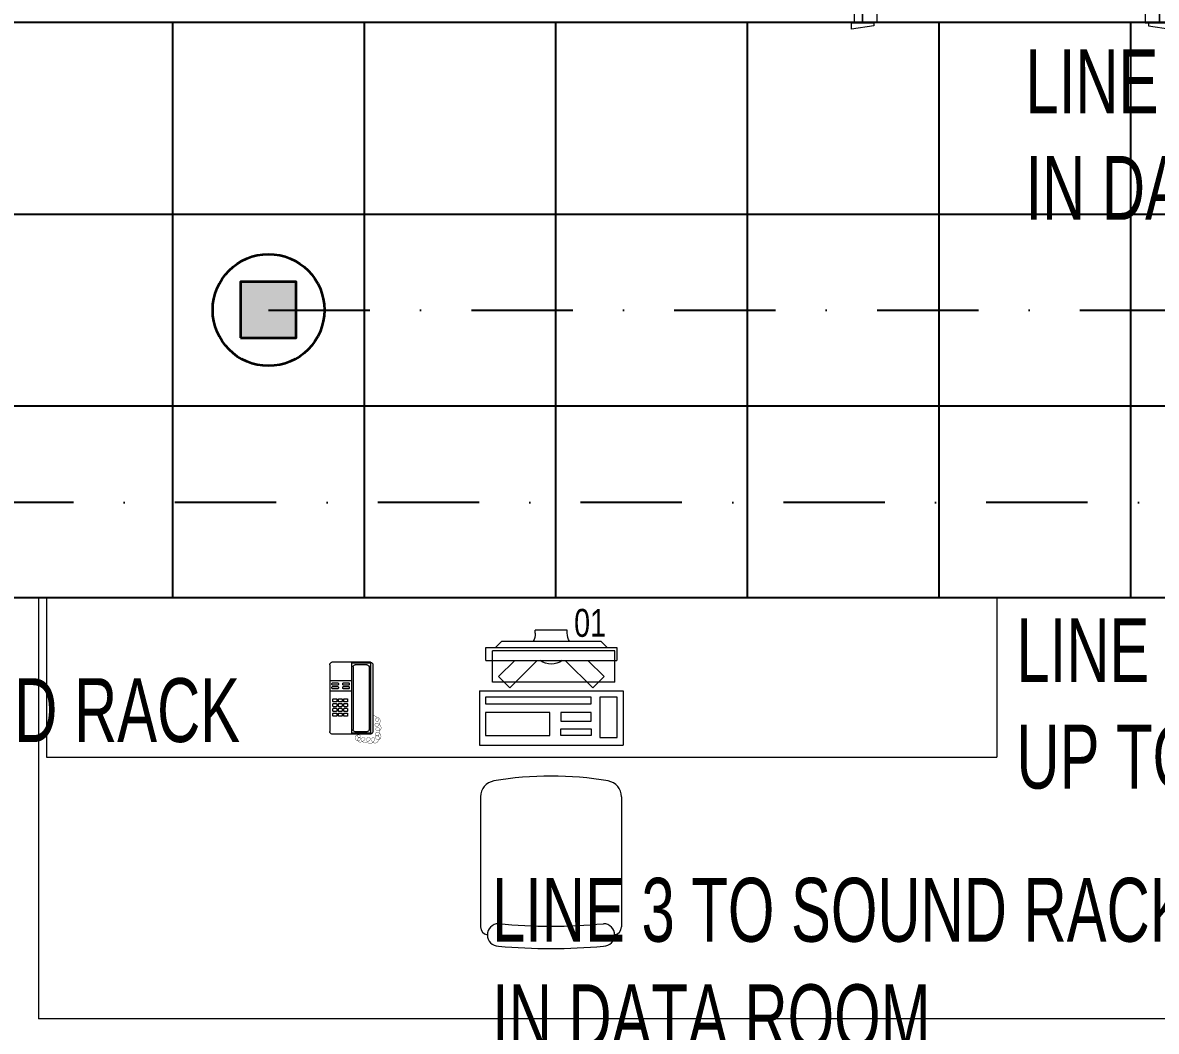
# Model space of a CAD drawing. Header units: inches. Extents: x -12418 to 472786, y -29325 to 19878.
# Drawn here: x 14148 to 17698, y -4107 to -947 of the extents above; entities that cross this region are included whole.
import ezdxf
from ezdxf import colors
from ezdxf.entities.mleader import LeaderData, LeaderLine
from ezdxf.math import Vec2, Vec3

# ---------------------------------------------------------------- set-up
doc = ezdxf.new("R2010")
doc.units = ezdxf.units.IN
doc.header["$LTSCALE"] = 25
doc.header["$MEASUREMENT"] = 0
doc.linetypes.add('DASHDOT', pattern=[25.4, 12.7, -6.35, 0, -6.35])
doc.layers.get('0').update_dxf_attribs({"color": 8})
for name, color, linetype, lineweight in [('00-Ground Floor$0$72_EGR_EQP_TAG', 142, 'Continuous', 5), ('00-Ground Floor$0$LOADING', 253, 'Continuous', 5), ('00-Ground Floor$0$Walls', 251, 'Continuous', 5), ('00-Ground Floor$0$Wooden Joinery', 251, 'Continuous', 5), ('E-LITE-CLNG-CNDT', 6, 'DASHDOT', 35), ('T-DATA-TEXT', 2, 'Continuous', 25), ('T-INTC-CLNG @ 100', 33, 'Continuous', 35), ('T-INTC-DEVC-NUMB', 2, 'Continuous', 25), ('T-SOUN-CLNG-CNDT', 3, 'DASHDOT', 25)]:
    doc.layers.add(name, color=color, linetype=linetype, lineweight=lineweight)
doc.layers.add('00-Ground Floor$0$False Ceiling', color=251, linetype='Continuous')
doc.styles.add('00-Ground Floor$0$X3G_ENTITY_257CFD', font='swisscl.ttf', dxfattribs={"height": 200})
doc.styles.add('DC_Elc_Romans', font='elc_romans.shx', dxfattribs={"width": 0.7})
doc.styles.add('DC_Simplex', font='SIMPLEX.shx', dxfattribs={"width": 0.7})

# ---------------------------------------------------------------- blocks, each defined once
blk = doc.blocks.new('00-Ground Floor$0$A$C72370EFE')
at = {"layer": '00-Ground Floor$0$Wooden Joinery'}
for p, q in [((-0.01, -0.03), (-0.01, -0.07)), ((0, -0.03), (-0.01, -0.03)), ((0.04, -0.03), (0.05, -0.03)), ((0.05, -0.03), (0.05, -0.07)), ((-0.05, -0.07), (-0.05, -0.16)), ((-0.03, -0.07), (-0.03, -0.16)), ((-0.01, -0.04), (-0.02, -0.04)), ((-0.01, -0.06), (-0.02, -0.06)), ((0, -0.07), (-0.01, -0.07)), ((0.04, -0.07), (0.05, -0.07)), ((0.05, -0.04), (0.06, -0.04)), ((0.05, -0.06), (0.06, -0.06)), ((0.07, -0.07), (0.07, -0.16)), ((0.09, -0.07), (0.09, -0.16)), ((-0.01, -0.17), (-0.02, -0.17)), ((-0.01, -0.17), (-0.01, -0.19)), ((0.05, -0.17), (0.06, -0.17)), ((0.05, -0.17), (0.05, -0.19)), ((-0.01, -0.19), (-0.02, -0.19)), ((0.05, -0.19), (0.06, -0.19))]:
    blk.add_line(p, q, dxfattribs=at)
for centre, radius, start, end in [((-0.02, -0.07), 0.03, 90, 180), ((-0.02, -0.07), 0.01, 90, 180), ((0.06, -0.07), 0.03, 0, 90), ((0.06, -0.07), 0.01, 0, 90), ((-0.02, -0.16), 0.03, 180, 270), ((-0.02, -0.16), 0.01, 180, 270), ((0.06, -0.16), 0.01, 270, 0), ((0.06, -0.16), 0.03, 270, 0)]:
    blk.add_arc(centre, radius, start, end, dxfattribs=at)
blk = doc.blocks.new('00-Ground Floor$0$A$C5DAD61B4')
at = {"layer": '00-Ground Floor$0$Wooden Joinery'}
for points in [[(80, 959.1), (80, 969.1), (10, 979.1), (10, 959.1)], [(940, 959.1), (940, 969.1), (1010, 979.1), (1010, 959.1)], [(70, 859.1), (70, 849.1), (0, 839.1), (0, 859.1)], [(120, 859.1), (120, 0), (80, 0), (80, 859.1)], [(950, 859.1), (950, 849.1), (1020, 839.1), (1020, 859.1)]]:
    blk.add_lwpolyline(points, close=True, dxfattribs=at)
for points in [[(45, 859.1), (45, 959.1), (20, 959.1), (20, 859.1), (45, 859.1)], [(45, 859.1), (80, 859.1), (80, 899.1), (90, 899.1), (90, 959.1), (45, 959.1), (45, 859.1)], [(975, 859.1), (940, 859.1), (940, 899.1), (930, 899.1), (930, 959.1), (975, 959.1), (975, 859.1)], [(975, 859.1), (975, 959.1), (1000, 959.1), (1000, 859.1), (975, 859.1)]]:
    blk.add_lwpolyline(points, dxfattribs=at)
blk.add_arc((80, 859.1), 860, 272.666, 0, dxfattribs=at)
at = {"layer": '00-Ground Floor$0$Wooden Joinery', "xscale": 999.9999999998854, "yscale": 999.9999999998854, "zscale": 999.9999999998854, "rotation": 180}
blk.add_blockref('00-Ground Floor$0$A$C72370EFE', (120, 0), dxfattribs=at)
blk = doc.blocks.new('00-Ground Floor$0$DM20079-P')
at = {"color": 0}
for p, q in [((-0.0686, 0.217), (-0.0686, 0.008)), ((-0.0616, 0.225), (0.0594, 0.225)), ((-0.0616, 0.225), (-0.0616, 0)), ((-0.0616, 0.222), (-0.0016, 0.222)), ((-0.0496, 0.2175), (-0.0136, 0.2175)), ((-0.0016, 0.225), (-0.0016, 0)), ((0.0664, 0.217), (0.0664, 0.008)), ((-0.0616, 0.212), (-0.0565, 0.212)), ((-0.0566, 0.2105), (-0.0566, 0.0145)), ((-0.0068, 0.212), (-0.0016, 0.212)), ((-0.0066, 0.2105), (-0.0066, 0.0145)), ((-0.0016, 0.1675), (0.0664, 0.1675)), ((-0.0016, 0.135), (0.0664, 0.135)), ((-0.0616, 0.013), (-0.0565, 0.013)), ((-0.0616, 0.003), (-0.0016, 0.003)), ((-0.0594, 0), (0.0594, 0)), ((-0.0496, 0.0075), (-0.0136, 0.0075)), ((-0.0068, 0.013), (-0.0016, 0.013))]:
    blk.add_line(p, q, dxfattribs=at)
for points in [[(0.0074, 0.1605, 0.414214), (0.0054, 0.1585), (0.0054, 0.1555, 0.414214), (0.0074, 0.1535), (0.0234, 0.1535, 0.414214), (0.0254, 0.1555), (0.0254, 0.1585, 0.414214), (0.0234, 0.1605)], [(0.0234, 0.142, 0.414214), (0.0254, 0.144), (0.0254, 0.147, 0.414214), (0.0234, 0.149), (0.0074, 0.149, 0.414214), (0.0054, 0.147), (0.0054, 0.144, 0.414214), (0.0074, 0.142)], [(0.0574, 0.1535, 0.414214), (0.0594, 0.1555), (0.0594, 0.1585, 0.414214), (0.0574, 0.1605), (0.0414, 0.1605, 0.414214), (0.0394, 0.1585), (0.0394, 0.1555, 0.414214), (0.0414, 0.1535)], [(0.0574, 0.142, 0.414214), (0.0594, 0.144), (0.0594, 0.147, 0.414214), (0.0574, 0.149), (0.0414, 0.149, 0.414214), (0.0394, 0.147), (0.0394, 0.144, 0.414214), (0.0414, 0.142)], [(0.0104, 0.103, 0.414214), (0.0124, 0.101), (0.0204, 0.101, 0.414214), (0.0224, 0.103), (0.0224, 0.109, 0.414214), (0.0204, 0.111), (0.0124, 0.111, 0.414214), (0.0104, 0.109)], [(0.0274, 0.103, 0.414214), (0.0294, 0.101), (0.0374, 0.101, 0.414214), (0.0394, 0.103), (0.0394, 0.109, 0.414214), (0.0374, 0.111), (0.0294, 0.111, 0.414214), (0.0274, 0.109)], [(0.0444, 0.103, 0.414214), (0.0464, 0.101), (0.0544, 0.101, 0.414214), (0.0564, 0.103), (0.0564, 0.109, 0.414214), (0.0544, 0.111), (0.0464, 0.111, 0.414214), (0.0444, 0.109)], [(0.0104, 0.088, 0.414214), (0.0124, 0.086), (0.0204, 0.086, 0.414214), (0.0224, 0.088), (0.0224, 0.094, 0.414214), (0.0204, 0.096), (0.0124, 0.096, 0.414214), (0.0104, 0.094)], [(0.0104, 0.073, 0.414214), (0.0124, 0.071), (0.0204, 0.071, 0.414214), (0.0224, 0.073), (0.0224, 0.079, 0.414214), (0.0204, 0.081), (0.0124, 0.081, 0.414214), (0.0104, 0.079)], [(0.0274, 0.088, 0.414214), (0.0294, 0.086), (0.0374, 0.086, 0.414214), (0.0394, 0.088), (0.0394, 0.094, 0.414214), (0.0374, 0.096), (0.0294, 0.096, 0.414214), (0.0274, 0.094)], [(0.0274, 0.073, 0.414214), (0.0294, 0.071), (0.0374, 0.071, 0.414214), (0.0394, 0.073), (0.0394, 0.079, 0.414214), (0.0374, 0.081), (0.0294, 0.081, 0.414214), (0.0274, 0.079)], [(0.0444, 0.088, 0.414214), (0.0464, 0.086), (0.0544, 0.086, 0.414214), (0.0564, 0.088), (0.0564, 0.094, 0.414214), (0.0544, 0.096), (0.0464, 0.096, 0.414214), (0.0444, 0.094)], [(0.0444, 0.073, 0.414214), (0.0464, 0.071), (0.0544, 0.071, 0.414214), (0.0564, 0.073), (0.0564, 0.079, 0.414214), (0.0544, 0.081), (0.0464, 0.081, 0.414214), (0.0444, 0.079)], [(0.0104, 0.058, 0.414214), (0.0124, 0.056), (0.0204, 0.056, 0.414214), (0.0224, 0.058), (0.0224, 0.064, 0.414214), (0.0204, 0.066), (0.0124, 0.066, 0.414214), (0.0104, 0.064)], [(0.0274, 0.058, 0.414214), (0.0294, 0.056), (0.0374, 0.056, 0.414214), (0.0394, 0.058), (0.0394, 0.064, 0.414214), (0.0374, 0.066), (0.0294, 0.066, 0.414214), (0.0274, 0.064)], [(0.0444, 0.058, 0.414214), (0.0464, 0.056), (0.0544, 0.056, 0.414214), (0.0564, 0.058), (0.0564, 0.064, 0.414214), (0.0544, 0.066), (0.0464, 0.066, 0.414214), (0.0444, 0.064)]]:
    blk.add_lwpolyline(points, format="xyb", close=True, dxfattribs=at)
at = {"color": 0, "const_width": 0.001}
blk.add_lwpolyline([(-0.0686, 0.059, 0.184574), (-0.0861, 0.0478, 1.44364), (-0.0769, 0.0452, 0.837915), (-0.0907, 0.0465, 0.30536), (-0.0835, 0.0248, 1.584726), (-0.0815, 0.034, 0.253153), (-0.094, 0.0228, 0.874198), (-0.0776, 0.0142, 0.915253), (-0.0897, 0.0168, 0.223821), (-0.0874, -0.0011, 1.703343), (-0.0796, 0.005, 0.588962), (-0.0934, -0.0114, 0.717795), (-0.0769, -0.0108, 0.983104), (-0.0875, -0.0075, 0.326362), (-0.0815, -0.0259, 0.758716), (-0.0657, -0.0134, 0.906186), (-0.0743, -0.016, 0.189488), (-0.067, -0.0272, 0.7948), (-0.0506, -0.0127, 1.223996), (-0.0585, -0.0193, 0.072149), (-0.0473, -0.0259, 0.645886), (-0.0341, -0.0134, 1.366917), (-0.042, -0.0193, 0.078415), (-0.0315, -0.0246, 0.723006), (-0.0229, -0.0127, 1.105484), (-0.0289, -0.018, 0.327892), (-0.017, -0.0193, 0.446638), (-0.0144, -0.0068, 0.327263), (-0.0269, -0.0029, 1.240441), (-0.0229, -0.0094, 0.611307), (-0.0278, 0.0075)], format="xyb", dxfattribs=at)
at = {"color": 0}
for centre, radius, start, end in [((-0.0605, 0.217), 0.00813, 97.9633, 179.6649), ((-0.0496, 0.2105), 0.007, 90, 180), ((-0.0136, 0.2105), 0.007, 0, 90), ((0.0582, 0.217), 0.00813, 0.3351, 82.0367), ((-0.0605, 0.008), 0.00813, 180.3351, 277.9633), ((-0.0496, 0.0145), 0.007, 180, 270), ((-0.0136, 0.0145), 0.007, 270, 0), ((0.0582, 0.008), 0.00813, 277.9633, 359.6649)]:
    blk.add_arc(centre, radius, start, end, dxfattribs=at)
blk = doc.blocks.new('00-Ground Floor$0$GF21021-P')
for p, q in [((-0.2207, 0.4756), (-0.2207, 0.0675)), ((0.2205, 0.4756), (0.2205, 0.0675))]:
    blk.add_line(p, q)
for centre, radius, start, end in [((-0.0001, -0.5295), 1.0695, 80.3671, 99.6329), ((-0.1707, 0.4756), 0.05, 99.6329, 180), ((0.1705, 0.4756), 0.05, 0, 80.3671), ((-0.1643, 0.0425), 0.0351, 90, 270), ((0, 1.8467), 1.7767, 264.6946, 275.3053), ((0.1641, 0.0425), 0.0351, 270, 90), ((-0.1957, 0.0675), 0.025, 180, 261.4721), ((0.1955, 0.0675), 0.025, 278.5279, 0), ((0, 1.8314), 1.8314, 264.8532, 275.147)]:
    blk.add_arc(centre, radius, start, end)
blk = doc.blocks.new('00-Ground Floor$0$ITCWLS1-P')
at = {"layer": '00-Ground Floor$0$LOADING'}
for p, q in [((-0.2651, 0.43, 0), (-0.3051, 0.43, 0)), ((-0.3051, 0.43, 0), (-0.3051, 0.02, 0)), ((-0.2651, 0.43, 0), (-0.2651, 0.02, 0)), ((-0.17, 0.45), (-0.17, 0)), ((-0.17, 0.45), (0, 0.45)), ((-0.1496, 0.4305), (-0.1291, 0.4305)), ((-0.1291, 0.4305), (-0.1291, 0.4089)), ((0, 0.45), (0, 0)), ((-0.3251, 0.38, 0), (-0.3051, 0.4, 0)), ((-0.197, 0.4094), (-0.295, 0.4094)), ((-0.295, 0.0264), (-0.295, 0.4094)), ((-0.197, 0.0264), (-0.197, 0.4094)), ((-0.3251, 0.38, 0), (-0.3251, 0.07, 0)), ((-0.3503, 0.275), (-0.3596, 0.275)), ((-0.3596, 0.175), (-0.3596, 0.275)), ((-0.3503, 0.175), (-0.3596, 0.175)), ((-0.3251, 0.07, 0), (-0.3051, 0.05, 0)), ((-0.3051, 0.02, 0), (-0.2651, 0.02, 0)), ((-0.197, 0.0264), (-0.295, 0.0264)), ((-0.17, 0), (0, 0))]:
    blk.add_line(p, q, dxfattribs=at)
at = {"layer": '00-Ground Floor$0$LOADING', "extrusion": (2.48281e-10, 3.18408e-10, -1)}
for p, q in [((-0.2651, 0.3395), (-0.2144, 0.3902)), ((-0.1791, 0.3548), (-0.2144, 0.3902)), ((-0.2651, 0.2688), (-0.1791, 0.3548))]:
    blk.add_line(p, q, dxfattribs=at)
at = {"layer": '00-Ground Floor$0$LOADING', "extrusion": (2.48281e-10, -3.18408e-10, -1)}
for p, q in [((-0.2651, 0.1812), (-0.1791, 0.0952)), ((-0.2651, 0.1105), (-0.2144, 0.0598)), ((-0.1791, 0.0952), (-0.2144, 0.0598))]:
    blk.add_line(p, q, dxfattribs=at)
at = {"layer": '00-Ground Floor$0$LOADING'}
for points in [[(-0.1291, 0.4089), (-0.1291, 0.1), (-0.1496, 0.1), (-0.1496, 0.4305)], [(-0.1496, 0.1), (-0.1496, 0.1), (-0.1496, 0.1), (-0.1496, 0.1), (-0.1496, 0.1), (-0.1496, 0.1), (-0.1496, 0.1), (-0.1496, 0.1), (-0.1496, 0.1)], [(-0.1496, 0.1), (-0.1496, 0.1), (-0.1496, 0.1), (-0.1496, 0.1), (-0.1496, 0.1), (-0.1496, 0.1), (-0.1496, 0.1), (-0.1496, 0.1), (-0.1496, 0.1), (-0.1496, 0.1), (-0.1496, 0.1), (-0.1496, 0.1), (-0.1496, 0.1), (-0.1496, 0.1), (-0.1496, 0.1), (-0.1496, 0.1), (-0.1496, 0.1), (-0.1496, 0.1)], [(-0.1496, 0.1), (-0.1496, 0.1), (-0.1496, 0.1), (-0.1496, 0.1), (-0.1496, 0.1), (-0.1496, 0.1), (-0.1496, 0.1), (-0.1496, 0.1), (-0.1496, 0.1), (-0.1496, 0.1)], [(-0.1496, 0.1), (-0.1496, 0.1), (-0.1496, 0.1), (-0.1496, 0.1), (-0.1496, 0.1), (-0.1496, 0.1), (-0.1496, 0.1)], [(-0.1496, 0.1), (-0.1496, 0.1), (-0.1496, 0.1), (-0.1496, 0.1), (-0.1496, 0.1), (-0.1496, 0.1), (-0.1496, 0.1), (-0.1496, 0.1), (-0.1496, 0.1), (-0.1496, 0.1)], [(-0.1496, 0.1), (-0.1496, 0.1), (-0.1496, 0.1), (-0.1496, 0.1), (-0.1496, 0.1), (-0.1496, 0.1), (-0.1496, 0.1), (-0.1496, 0.1), (-0.1496, 0.1), (-0.1496, 0.1), (-0.1496, 0.1), (-0.1496, 0.1), (-0.1496, 0.1), (-0.1496, 0.1), (-0.1496, 0.1)], [(-0.1496, 0.1), (-0.1496, 0.1), (-0.1496, 0.1), (-0.1496, 0.1), (-0.1496, 0.1), (-0.1496, 0.1), (-0.1496, 0.1), (-0.1496, 0.1), (-0.1496, 0.1), (-0.1496, 0.1)], [(-0.1496, 0.1), (-0.1496, 0.1), (-0.1496, 0.1), (-0.1496, 0.1), (-0.1496, 0.1), (-0.1496, 0.1), (-0.1496, 0.1), (-0.1496, 0.1), (-0.1496, 0.1), (-0.1496, 0.1)], [(-0.1496, 0.1), (-0.1496, 0.1), (-0.1496, 0.1), (-0.1496, 0.1), (-0.1496, 0.1), (-0.1496, 0.1), (-0.1496, 0.1), (-0.1496, 0.1), (-0.1496, 0.1), (-0.1496, 0.1), (-0.1496, 0.1), (-0.1496, 0.1), (-0.1496, 0.1), (-0.1496, 0.1), (-0.1496, 0.1), (-0.1496, 0.1), (-0.1496, 0.1), (-0.1496, 0.1), (-0.1496, 0.1), (-0.1496, 0.1), (-0.1496, 0.1), (-0.1496, 0.1), (-0.1496, 0.1), (-0.1496, 0.1), (-0.1496, 0.1), (-0.1496, 0.1), (-0.1496, 0.1), (-0.1496, 0.1), (-0.1496, 0.1), (-0.1496, 0.1), (-0.1496, 0.1), (-0.1496, 0.1), (-0.1496, 0.1), (-0.1496, 0.1), (-0.1496, 0.1), (-0.1496, 0.1), (-0.1496, 0.1), (-0.1496, 0.1), (-0.1496, 0.1), (-0.1496, 0.1), (-0.1496, 0.1), (-0.1496, 0.1), (-0.1496, 0.1), (-0.1496, 0.1), (-0.1496, 0.1), (-0.1496, 0.1), (-0.1496, 0.1), (-0.1496, 0.1), (-0.1496, 0.1), (-0.1496, 0.1), (-0.1496, 0.1), (-0.1496, 0.1), (-0.1496, 0.1), (-0.1496, 0.1)], [(-0.1496, 0.1), (-0.1496, 0.1), (-0.1496, 0.1), (-0.1496, 0.1), (-0.1496, 0.1), (-0.1496, 0.1), (-0.1496, 0.1), (-0.1496, 0.1), (-0.1496, 0.1), (-0.1496, 0.1), (-0.1496, 0.1), (-0.1496, 0.1), (-0.1496, 0.1), (-0.1496, 0.1), (-0.1496, 0.1), (-0.1496, 0.1), (-0.1496, 0.1), (-0.1496, 0.1), (-0.1496, 0.1), (-0.1496, 0.1), (-0.1496, 0.1), (-0.1496, 0.1), (-0.1496, 0.1), (-0.1496, 0.1), (-0.1496, 0.1), (-0.1496, 0.1), (-0.1496, 0.1), (-0.1496, 0.1), (-0.1496, 0.1), (-0.1496, 0.1), (-0.1496, 0.1), (-0.1496, 0.1), (-0.1496, 0.1), (-0.1496, 0.1), (-0.1496, 0.1), (-0.1496, 0.1), (-0.1496, 0.1), (-0.1496, 0.1), (-0.1496, 0.1), (-0.1496, 0.1), (-0.1496, 0.1), (-0.1496, 0.1), (-0.1496, 0.1), (-0.1496, 0.1), (-0.1496, 0.1), (-0.1496, 0.1), (-0.1496, 0.1), (-0.1496, 0.1), (-0.1496, 0.1), (-0.1496, 0.1), (-0.1496, 0.1), (-0.1496, 0.1), (-0.1496, 0.1), (-0.1496, 0.1), (-0.1496, 0.1), (-0.1496, 0.1), (-0.1496, 0.1), (-0.1496, 0.1), (-0.1496, 0.1), (-0.1496, 0.1), (-0.1496, 0.1), (-0.1496, 0.1), (-0.1496, 0.1), (-0.1496, 0.1), (-0.1496, 0.1), (-0.1496, 0.1), (-0.1496, 0.1), (-0.1496, 0.1), (-0.1496, 0.1), (-0.1496, 0.1), (-0.1496, 0.1), (-0.1496, 0.1), (-0.1496, 0.1), (-0.1496, 0.1), (-0.1496, 0.1), (-0.1496, 0.1), (-0.1496, 0.1), (-0.1496, 0.1), (-0.1496, 0.1), (-0.1496, 0.1), (-0.1496, 0.1), (-0.1496, 0.1), (-0.1496, 0.1), (-0.1496, 0.1), (-0.1496, 0.1), (-0.1496, 0.1), (-0.1496, 0.1), (-0.1496, 0.1), (-0.1496, 0.1)], [(-0.1496, 0.1), (-0.1496, 0.1), (-0.1496, 0.1), (-0.1496, 0.1), (-0.1496, 0.1), (-0.1496, 0.1), (-0.1496, 0.1), (-0.1496, 0.1), (-0.1496, 0.1), (-0.1496, 0.1), (-0.1496, 0.1), (-0.1496, 0.1)], [(-0.1496, 0.1), (-0.1496, 0.1), (-0.1496, 0.1), (-0.1496, 0.1), (-0.1496, 0.1), (-0.1496, 0.1), (-0.1496, 0.1)], [(-0.1496, 0.1), (-0.1496, 0.1), (-0.1496, 0.1), (-0.1496, 0.1), (-0.1496, 0.1), (-0.1496, 0.1), (-0.1496, 0.1), (-0.1496, 0.1), (-0.1496, 0.1), (-0.1496, 0.1), (-0.1496, 0.1), (-0.1496, 0.1), (-0.1496, 0.1), (-0.1496, 0.1), (-0.1496, 0.1), (-0.1496, 0.1), (-0.1496, 0.1)], [(-0.1496, 0.1), (-0.1496, 0.1), (-0.1496, 0.1), (-0.1496, 0.1), (-0.1496, 0.1), (-0.1496, 0.1), (-0.1496, 0.1), (-0.1496, 0.1), (-0.1496, 0.1), (-0.1496, 0.1), (-0.1496, 0.1), (-0.1496, 0.1), (-0.1496, 0.1), (-0.1496, 0.1), (-0.1496, 0.1), (-0.1496, 0.1), (-0.1496, 0.1), (-0.1496, 0.1), (-0.1496, 0.1), (-0.1496, 0.1), (-0.1496, 0.1), (-0.1496, 0.1), (-0.1496, 0.1), (-0.1496, 0.1), (-0.1496, 0.1), (-0.1496, 0.1), (-0.1496, 0.1), (-0.1496, 0.1), (-0.1496, 0.1), (-0.1496, 0.1), (-0.1496, 0.1), (-0.1496, 0.1), (-0.1496, 0.1), (-0.1496, 0.1), (-0.1496, 0.1), (-0.1496, 0.1), (-0.1496, 0.1), (-0.1496, 0.1), (-0.1496, 0.1), (-0.1496, 0.1), (-0.1496, 0.1), (-0.1496, 0.1), (-0.1496, 0.1), (-0.1496, 0.1), (-0.1496, 0.1), (-0.1496, 0.1), (-0.1496, 0.1), (-0.1496, 0.1), (-0.1496, 0.1), (-0.1496, 0.1), (-0.1496, 0.1), (-0.1496, 0.1), (-0.1496, 0.1), (-0.1496, 0.1), (-0.1496, 0.1), (-0.1496, 0.1), (-0.1496, 0.1), (-0.1496, 0.1), (-0.1496, 0.1), (-0.1496, 0.1), (-0.1496, 0.1), (-0.1496, 0.1), (-0.1496, 0.1), (-0.1496, 0.1), (-0.1496, 0.1), (-0.1496, 0.1), (-0.1496, 0.1), (-0.1496, 0.1), (-0.1496, 0.1), (-0.1496, 0.1), (-0.1496, 0.1), (-0.1496, 0.1), (-0.1496, 0.1), (-0.1496, 0.1), (-0.1496, 0.1), (-0.1496, 0.1), (-0.1496, 0.1), (-0.1496, 0.1), (-0.1496, 0.1), (-0.1496, 0.1), (-0.1496, 0.1), (-0.1496, 0.1), (-0.1496, 0.1), (-0.1496, 0.1), (-0.1496, 0.1), (-0.1496, 0.1), (-0.1496, 0.1), (-0.1496, 0.1), (-0.1496, 0.1), (-0.1496, 0.1), (-0.1496, 0.1), (-0.1496, 0.1), (-0.1496, 0.1), (-0.1496, 0.1), (-0.1496, 0.1), (-0.1496, 0.1), (-0.1496, 0.1), (-0.1496, 0.1), (-0.1496, 0.1), (-0.1496, 0.1), (-0.1496, 0.1), (-0.1496, 0.1), (-0.1496, 0.1), (-0.1496, 0.1), (-0.1496, 0.1), (-0.1496, 0.1), (-0.1496, 0.1), (-0.1496, 0.1), (-0.1496, 0.1), (-0.1496, 0.1), (-0.1496, 0.1)], [(-0.1496, 0.1), (-0.1496, 0.1), (-0.1496, 0.1), (-0.1496, 0.1), (-0.1496, 0.1), (-0.1496, 0.1), (-0.1496, 0.1), (-0.1496, 0.1)]]:
    blk.add_lwpolyline(points, dxfattribs=at)
for points in [[(-0.1019, 0.4305), (-0.0304, 0.4305), (-0.0304, 0.2294), (-0.1019, 0.2294)], [(-0.1019, 0.1954), (-0.0747, 0.1954), (-0.0747, 0.1), (-0.1019, 0.1)], [(-0.0304, 0.1954), (-0.0508, 0.1954), (-0.0508, 0.1), (-0.0304, 0.1)], [(-0.1496, 0.1), (-0.1496, 0.1), (-0.1496, 0.1), (-0.1496, 0.1), (-0.1496, 0.1), (-0.1496, 0.1), (-0.1496, 0.1), (-0.1496, 0.1), (-0.1496, 0.1), (-0.1496, 0.1), (-0.1496, 0.1), (-0.1496, 0.1), (-0.1496, 0.1), (-0.1496, 0.1), (-0.1496, 0.1), (-0.1496, 0.1), (-0.1496, 0.1), (-0.1496, 0.1), (-0.1496, 0.1), (-0.1496, 0.1), (-0.1496, 0.1), (-0.1496, 0.1), (-0.1496, 0.1), (-0.1496, 0.1), (-0.1496, 0.1), (-0.1496, 0.1), (-0.1496, 0.1), (-0.1496, 0.1), (-0.1496, 0.1), (-0.1496, 0.1), (-0.1496, 0.1), (-0.1496, 0.1), (-0.1496, 0.1), (-0.1496, 0.1), (-0.1496, 0.1), (-0.1496, 0.1), (-0.1496, 0.1), (-0.1496, 0.1), (-0.1496, 0.1), (-0.1496, 0.1), (-0.1496, 0.1), (-0.1496, 0.1), (-0.1496, 0.1), (-0.1496, 0.1), (-0.1496, 0.1), (-0.1496, 0.1), (-0.1496, 0.1), (-0.1496, 0.1), (-0.1496, 0.1), (-0.1496, 0.1), (-0.1496, 0.1), (-0.1496, 0.1), (-0.1496, 0.1), (-0.1496, 0.1), (-0.1496, 0.1), (-0.1496, 0.1), (-0.1496, 0.1), (-0.1496, 0.1), (-0.1496, 0.1), (-0.1496, 0.1), (-0.1496, 0.1), (-0.1496, 0.1), (-0.1496, 0.1), (-0.1496, 0.1), (-0.1496, 0.1), (-0.1496, 0.1), (-0.1496, 0.1), (-0.1496, 0.1), (-0.1496, 0.1), (-0.1496, 0.1), (-0.1496, 0.1), (-0.1496, 0.1), (-0.1496, 0.1), (-0.1496, 0.1), (-0.1496, 0.1), (-0.1496, 0.1), (-0.1496, 0.1), (-0.1496, 0.1), (-0.1496, 0.1), (-0.1496, 0.1), (-0.1496, 0.1), (-0.1496, 0.1), (-0.1496, 0.1), (-0.1496, 0.1), (-0.1496, 0.1), (-0.1496, 0.1), (-0.1496, 0.1), (-0.1496, 0.1), (-0.1496, 0.1), (-0.1496, 0.1), (-0.1496, 0.1), (-0.1496, 0.1), (-0.1496, 0.1), (-0.1496, 0.1), (-0.1496, 0.1), (-0.1496, 0.1), (-0.1496, 0.1), (-0.1496, 0.1), (-0.1496, 0.1), (-0.1496, 0.1), (-0.1496, 0.1), (-0.1496, 0.1), (-0.1496, 0.1), (-0.1496, 0.1), (-0.1496, 0.1), (-0.1496, 0.1), (-0.1496, 0.1), (-0.1496, 0.1), (-0.1496, 0.1), (-0.1496, 0.1), (-0.1496, 0.1), (-0.1496, 0.1), (-0.1496, 0.1), (-0.1496, 0.1), (-0.1496, 0.1), (-0.1496, 0.1), (-0.1496, 0.1), (-0.1496, 0.1), (-0.1496, 0.1), (-0.1496, 0.1), (-0.1496, 0.1), (-0.1496, 0.1), (-0.1496, 0.1), (-0.1496, 0.1), (-0.1496, 0.1), (-0.1496, 0.1), (-0.1496, 0.1), (-0.1496, 0.1), (-0.1496, 0.1), (-0.1496, 0.1), (-0.1496, 0.1), (-0.1496, 0.1), (-0.1496, 0.1), (-0.1496, 0.1), (-0.1496, 0.1), (-0.1496, 0.1), (-0.1496, 0.1), (-0.1496, 0.1), (-0.1496, 0.1), (-0.1496, 0.1), (-0.1496, 0.1), (-0.1496, 0.1), (-0.1496, 0.1), (-0.1496, 0.1), (-0.1496, 0.1), (-0.1496, 0.1), (-0.1496, 0.1), (-0.1496, 0.1), (-0.1496, 0.1), (-0.1496, 0.1), (-0.1496, 0.1), (-0.1496, 0.1), (-0.1496, 0.1), (-0.1496, 0.1), (-0.1496, 0.1), (-0.1496, 0.1), (-0.1496, 0.1), (-0.1496, 0.1), (-0.1496, 0.1), (-0.1496, 0.1), (-0.1496, 0.1), (-0.1496, 0.1), (-0.1496, 0.1), (-0.1496, 0.1), (-0.1496, 0.1), (-0.1496, 0.1), (-0.1496, 0.1), (-0.1496, 0.1), (-0.1496, 0.1), (-0.1496, 0.1), (-0.1496, 0.1), (-0.1496, 0.1), (-0.1496, 0.1), (-0.1496, 0.1), (-0.1496, 0.1), (-0.1496, 0.1), (-0.1496, 0.1), (-0.1496, 0.1), (-0.1496, 0.1), (-0.1496, 0.1), (-0.1496, 0.1), (-0.1496, 0.1), (-0.1496, 0.1), (-0.1496, 0.1), (-0.1496, 0.1), (-0.1496, 0.1), (-0.1496, 0.1), (-0.1496, 0.1), (-0.1496, 0.1), (-0.1496, 0.1), (-0.1496, 0.1), (-0.1496, 0.1), (-0.1496, 0.1), (-0.1496, 0.1), (-0.1496, 0.1), (-0.1496, 0.1), (-0.1496, 0.1), (-0.1496, 0.1), (-0.1496, 0.1), (-0.1496, 0.1), (-0.1496, 0.1), (-0.1496, 0.1), (-0.1496, 0.1), (-0.1496, 0.1), (-0.1496, 0.1), (-0.1496, 0.1), (-0.1496, 0.1), (-0.1496, 0.1), (-0.1496, 0.1), (-0.1496, 0.1), (-0.1496, 0.1), (-0.1496, 0.1), (-0.1496, 0.1), (-0.1496, 0.1), (-0.1496, 0.1), (-0.1496, 0.1), (-0.1496, 0.1), (-0.1496, 0.1), (-0.1496, 0.1), (-0.1496, 0.1), (-0.1496, 0.1), (-0.1496, 0.1), (-0.1496, 0.1), (-0.1496, 0.1), (-0.1496, 0.1), (-0.1496, 0.1), (-0.1496, 0.1), (-0.1496, 0.1), (-0.1496, 0.1), (-0.1496, 0.1), (-0.1496, 0.1), (-0.1496, 0.1), (-0.1496, 0.1), (-0.1496, 0.1), (-0.1496, 0.1), (-0.1496, 0.1), (-0.1496, 0.1), (-0.1496, 0.1), (-0.1496, 0.1), (-0.1496, 0.1), (-0.1496, 0.1), (-0.1496, 0.1), (-0.1496, 0.1), (-0.1496, 0.1), (-0.1496, 0.1), (-0.1496, 0.1), (-0.1496, 0.1), (-0.1496, 0.1), (-0.1496, 0.1), (-0.1496, 0.1), (-0.1496, 0.1), (-0.1496, 0.1), (-0.1496, 0.1), (-0.1496, 0.1), (-0.1496, 0.1), (-0.1496, 0.1), (-0.1496, 0.1), (-0.1496, 0.1), (-0.1496, 0.1), (-0.1496, 0.1), (-0.1496, 0.1), (-0.1496, 0.1), (-0.1496, 0.1), (-0.1496, 0.1), (-0.1496, 0.1), (-0.1496, 0.1), (-0.1496, 0.1), (-0.1496, 0.1), (-0.1496, 0.1), (-0.1496, 0.1), (-0.1496, 0.1), (-0.1496, 0.1), (-0.1496, 0.1), (-0.1496, 0.1), (-0.1496, 0.1), (-0.1496, 0.1), (-0.1496, 0.1)], [(-0.1496, 0.1), (-0.1496, 0.1), (-0.1496, 0.1), (-0.1496, 0.1), (-0.1496, 0.1), (-0.1496, 0.1), (-0.1496, 0.1), (-0.1496, 0.1), (-0.1496, 0.1), (-0.1496, 0.1), (-0.1496, 0.1), (-0.1496, 0.1), (-0.1496, 0.1), (-0.1496, 0.1), (-0.1496, 0.1), (-0.1496, 0.1), (-0.1496, 0.1), (-0.1496, 0.1), (-0.1496, 0.1), (-0.1496, 0.1), (-0.1496, 0.1), (-0.1496, 0.1), (-0.1496, 0.1), (-0.1496, 0.1), (-0.1496, 0.1), (-0.1496, 0.1), (-0.1496, 0.1), (-0.1496, 0.1), (-0.1496, 0.1), (-0.1496, 0.1), (-0.1496, 0.1), (-0.1496, 0.1), (-0.1496, 0.1), (-0.1496, 0.1), (-0.1496, 0.1), (-0.1496, 0.1), (-0.1496, 0.1), (-0.1496, 0.1), (-0.1496, 0.1), (-0.1496, 0.1), (-0.1496, 0.1), (-0.1496, 0.1), (-0.1496, 0.1), (-0.1496, 0.1), (-0.1496, 0.1), (-0.1496, 0.1), (-0.1496, 0.1), (-0.1496, 0.1), (-0.1496, 0.1), (-0.1496, 0.1), (-0.1496, 0.1), (-0.1496, 0.1), (-0.1496, 0.1), (-0.1496, 0.1), (-0.1496, 0.1), (-0.1496, 0.1), (-0.1496, 0.1), (-0.1496, 0.1), (-0.1496, 0.1), (-0.1496, 0.1), (-0.1496, 0.1), (-0.1496, 0.1), (-0.1496, 0.1), (-0.1496, 0.1), (-0.1496, 0.1), (-0.1496, 0.1), (-0.1496, 0.1), (-0.1496, 0.1), (-0.1496, 0.1), (-0.1496, 0.1), (-0.1496, 0.1), (-0.1496, 0.1), (-0.1496, 0.1), (-0.1496, 0.1), (-0.1496, 0.1), (-0.1496, 0.1), (-0.1496, 0.1), (-0.1496, 0.1), (-0.1496, 0.1), (-0.1496, 0.1), (-0.1496, 0.1), (-0.1496, 0.1), (-0.1496, 0.1), (-0.1496, 0.1), (-0.1496, 0.1), (-0.1496, 0.1), (-0.1496, 0.1), (-0.1496, 0.1), (-0.1496, 0.1), (-0.1496, 0.1), (-0.1496, 0.1), (-0.1496, 0.1), (-0.1496, 0.1), (-0.1496, 0.1), (-0.1496, 0.1), (-0.1496, 0.1), (-0.1496, 0.1), (-0.1496, 0.1), (-0.1496, 0.1), (-0.1496, 0.1), (-0.1496, 0.1), (-0.1496, 0.1), (-0.1496, 0.1), (-0.1496, 0.1), (-0.1496, 0.1), (-0.1496, 0.1), (-0.1496, 0.1), (-0.1496, 0.1), (-0.1496, 0.1), (-0.1496, 0.1), (-0.1496, 0.1), (-0.1496, 0.1), (-0.1496, 0.1), (-0.1496, 0.1), (-0.1496, 0.1), (-0.1496, 0.1), (-0.1496, 0.1), (-0.1496, 0.1), (-0.1496, 0.1), (-0.1496, 0.1), (-0.1496, 0.1), (-0.1496, 0.1), (-0.1496, 0.1), (-0.1496, 0.1), (-0.1496, 0.1), (-0.1496, 0.1), (-0.1496, 0.1), (-0.1496, 0.1), (-0.1496, 0.1), (-0.1496, 0.1), (-0.1496, 0.1), (-0.1496, 0.1), (-0.1496, 0.1), (-0.1496, 0.1), (-0.1496, 0.1), (-0.1496, 0.1), (-0.1496, 0.1), (-0.1496, 0.1), (-0.1496, 0.1), (-0.1496, 0.1), (-0.1496, 0.1), (-0.1496, 0.1), (-0.1496, 0.1), (-0.1496, 0.1), (-0.1496, 0.1), (-0.1496, 0.1), (-0.1496, 0.1), (-0.1496, 0.1), (-0.1496, 0.1), (-0.1496, 0.1), (-0.1496, 0.1), (-0.1496, 0.1), (-0.1496, 0.1), (-0.1496, 0.1), (-0.1496, 0.1), (-0.1496, 0.1), (-0.1496, 0.1), (-0.1496, 0.1), (-0.1496, 0.1), (-0.1496, 0.1), (-0.1496, 0.1), (-0.1496, 0.1), (-0.1496, 0.1), (-0.1496, 0.1), (-0.1496, 0.1), (-0.1496, 0.1), (-0.1496, 0.1), (-0.1496, 0.1), (-0.1496, 0.1), (-0.1496, 0.1), (-0.1496, 0.1), (-0.1496, 0.1), (-0.1496, 0.1), (-0.1496, 0.1), (-0.1496, 0.1), (-0.1496, 0.1), (-0.1496, 0.1), (-0.1496, 0.1), (-0.1496, 0.1), (-0.1496, 0.1), (-0.1496, 0.1), (-0.1496, 0.1), (-0.1496, 0.1), (-0.1496, 0.1), (-0.1496, 0.1), (-0.1496, 0.1), (-0.1496, 0.1), (-0.1496, 0.1), (-0.1496, 0.1), (-0.1496, 0.1), (-0.1496, 0.1), (-0.1496, 0.1), (-0.1496, 0.1), (-0.1496, 0.1), (-0.1496, 0.1), (-0.1496, 0.1), (-0.1496, 0.1), (-0.1496, 0.1), (-0.1496, 0.1), (-0.1496, 0.1), (-0.1496, 0.1), (-0.1496, 0.1), (-0.1496, 0.1), (-0.1496, 0.1), (-0.1496, 0.1), (-0.1496, 0.1), (-0.1496, 0.1), (-0.1496, 0.1), (-0.1496, 0.1), (-0.1496, 0.1), (-0.1496, 0.1), (-0.1496, 0.1), (-0.1496, 0.1), (-0.1496, 0.1)], [(-0.1496, 0.1), (-0.1496, 0.1), (-0.1496, 0.1), (-0.1496, 0.1), (-0.1496, 0.1), (-0.1496, 0.1), (-0.1496, 0.1), (-0.1496, 0.1), (-0.1496, 0.1), (-0.1496, 0.1), (-0.1496, 0.1), (-0.1496, 0.1), (-0.1496, 0.1), (-0.1496, 0.1), (-0.1496, 0.1), (-0.1496, 0.1), (-0.1496, 0.1), (-0.1496, 0.1), (-0.1496, 0.1), (-0.1496, 0.1), (-0.1496, 0.1), (-0.1496, 0.1), (-0.1496, 0.1), (-0.1496, 0.1), (-0.1496, 0.1), (-0.1496, 0.1), (-0.1496, 0.1), (-0.1496, 0.1), (-0.1496, 0.1), (-0.1496, 0.1), (-0.1496, 0.1), (-0.1496, 0.1), (-0.1496, 0.1), (-0.1496, 0.1), (-0.1496, 0.1), (-0.1496, 0.1), (-0.1496, 0.1), (-0.1496, 0.1), (-0.1496, 0.1), (-0.1496, 0.1), (-0.1496, 0.1), (-0.1496, 0.1), (-0.1496, 0.1), (-0.1496, 0.1), (-0.1496, 0.1), (-0.1496, 0.1), (-0.1496, 0.1), (-0.1496, 0.1), (-0.1496, 0.1), (-0.1496, 0.1), (-0.1496, 0.1), (-0.1496, 0.1), (-0.1496, 0.1), (-0.1496, 0.1), (-0.1496, 0.1), (-0.1496, 0.1), (-0.1496, 0.1), (-0.1496, 0.1), (-0.1496, 0.1), (-0.1496, 0.1), (-0.1496, 0.1), (-0.1496, 0.1), (-0.1496, 0.1), (-0.1496, 0.1), (-0.1496, 0.1), (-0.1496, 0.1), (-0.1496, 0.1), (-0.1496, 0.1), (-0.1496, 0.1), (-0.1496, 0.1), (-0.1496, 0.1), (-0.1496, 0.1), (-0.1496, 0.1), (-0.1496, 0.1), (-0.1496, 0.1), (-0.1496, 0.1), (-0.1496, 0.1), (-0.1496, 0.1), (-0.1496, 0.1), (-0.1496, 0.1), (-0.1496, 0.1), (-0.1496, 0.1), (-0.1496, 0.1), (-0.1496, 0.1), (-0.1496, 0.1), (-0.1496, 0.1), (-0.1496, 0.1), (-0.1496, 0.1), (-0.1496, 0.1), (-0.1496, 0.1), (-0.1496, 0.1), (-0.1496, 0.1), (-0.1496, 0.1), (-0.1496, 0.1), (-0.1496, 0.1), (-0.1496, 0.1), (-0.1496, 0.1), (-0.1496, 0.1), (-0.1496, 0.1), (-0.1496, 0.1), (-0.1496, 0.1), (-0.1496, 0.1), (-0.1496, 0.1), (-0.1496, 0.1), (-0.1496, 0.1), (-0.1496, 0.1), (-0.1496, 0.1), (-0.1496, 0.1), (-0.1496, 0.1), (-0.1496, 0.1), (-0.1496, 0.1), (-0.1496, 0.1), (-0.1496, 0.1), (-0.1496, 0.1), (-0.1496, 0.1), (-0.1496, 0.1), (-0.1496, 0.1), (-0.1496, 0.1), (-0.1496, 0.1), (-0.1496, 0.1), (-0.1496, 0.1), (-0.1496, 0.1), (-0.1496, 0.1), (-0.1496, 0.1), (-0.1496, 0.1), (-0.1496, 0.1), (-0.1496, 0.1), (-0.1496, 0.1), (-0.1496, 0.1), (-0.1496, 0.1), (-0.1496, 0.1), (-0.1496, 0.1), (-0.1496, 0.1), (-0.1496, 0.1), (-0.1496, 0.1), (-0.1496, 0.1), (-0.1496, 0.1), (-0.1496, 0.1), (-0.1496, 0.1), (-0.1496, 0.1), (-0.1496, 0.1), (-0.1496, 0.1), (-0.1496, 0.1), (-0.1496, 0.1), (-0.1496, 0.1), (-0.1496, 0.1), (-0.1496, 0.1), (-0.1496, 0.1), (-0.1496, 0.1), (-0.1496, 0.1), (-0.1496, 0.1), (-0.1496, 0.1), (-0.1496, 0.1), (-0.1496, 0.1), (-0.1496, 0.1), (-0.1496, 0.1), (-0.1496, 0.1), (-0.1496, 0.1), (-0.1496, 0.1), (-0.1496, 0.1), (-0.1496, 0.1), (-0.1496, 0.1), (-0.1496, 0.1), (-0.1496, 0.1), (-0.1496, 0.1), (-0.1496, 0.1), (-0.1496, 0.1), (-0.1496, 0.1), (-0.1496, 0.1), (-0.1496, 0.1), (-0.1496, 0.1), (-0.1496, 0.1), (-0.1496, 0.1), (-0.1496, 0.1), (-0.1496, 0.1), (-0.1496, 0.1), (-0.1496, 0.1), (-0.1496, 0.1), (-0.1496, 0.1), (-0.1496, 0.1), (-0.1496, 0.1), (-0.1496, 0.1), (-0.1496, 0.1), (-0.1496, 0.1), (-0.1496, 0.1), (-0.1496, 0.1), (-0.1496, 0.1), (-0.1496, 0.1), (-0.1496, 0.1), (-0.1496, 0.1), (-0.1496, 0.1), (-0.1496, 0.1), (-0.1496, 0.1), (-0.1496, 0.1), (-0.1496, 0.1), (-0.1496, 0.1), (-0.1496, 0.1), (-0.1496, 0.1), (-0.1496, 0.1), (-0.1496, 0.1), (-0.1496, 0.1), (-0.1496, 0.1), (-0.1496, 0.1), (-0.1496, 0.1), (-0.1496, 0.1), (-0.1496, 0.1), (-0.1496, 0.1), (-0.1496, 0.1), (-0.1496, 0.1), (-0.1496, 0.1), (-0.1496, 0.1), (-0.1496, 0.1), (-0.1496, 0.1), (-0.1496, 0.1), (-0.1496, 0.1), (-0.1496, 0.1), (-0.1496, 0.1), (-0.1496, 0.1), (-0.1496, 0.1)], [(-0.1496, 0.0727), (-0.0236, 0.0727), (-0.0236, 0.0182), (-0.1496, 0.0182)]]:
    blk.add_lwpolyline(points, close=True, dxfattribs=at)
for centre, radius, start, end in [((-0.3503, 0.325), 0.05, 270, 300.3093), ((-0.3089, 0.225), 0.0556, 321.9431, 38.0569), ((-0.3503, 0.125), 0.05, 59.6907, 90)]:
    blk.add_arc(centre, radius, start, end, dxfattribs=at)
blk = doc.blocks.new('00-Ground Floor$0$A$Ce9e1c4c3')
at = {"layer": '00-Ground Floor$0$False Ceiling', "color": 254, "linetype": 'Continuous'}
for p, q in [((-51182.1, -947.4, 0), (-87736.7, -947.4, 0)), ((-85382.1, -2747.4), (-85382.1, -947.4)), ((-84782.1, -2747.4), (-84782.1, -947.4)), ((-84182.1, -2747.4), (-84182.1, -947.4)), ((-83582.1, -2747.4), (-83582.1, -947.4)), ((-82982.1, -2747.4), (-82982.1, -947.4)), ((-82382.1, -2747.4), (-82382.1, -947.4)), ((-87736.7, -1547.4), (-51182.1, -1547.4)), ((-87736.7, -2147.4), (-51182.1, -2147.4)), ((-87736.7, -2747.4, 0), (-51182.1, -2747.4, 0))]:
    blk.add_line(p, q, dxfattribs=at)
blk = doc.blocks.new('00-Ground Floor')
at = {"layer": '00-Ground Floor$0$LOADING'}
for p, q in [((14222.9, -2747.4, 0), (17198.7, -2747.4, 0)), ((14222.9, -2747.4, 0), (14222.9, -3247.4, 0)), ((17198.7, -2747.4, 0), (17198.7, -3247.4, 0)), ((14222.9, -3247.4, 0), (17198.7, -3247.4, 0))]:
    blk.add_line(p, q, dxfattribs=at)
at = {"layer": '00-Ground Floor$0$Walls'}
for p, q in [((13607.9, -947.4, 0), (16752.9, -947.4, 0)), ((10397.9, -2747.4, 0), (14197.9, -2747.4, 0)), ((14197.9, -2747.4, 0), (14197.9, -4067.4, 0)), ((17797.7, -4067.4, 0), (14197.9, -4067.4, 0))]:
    blk.add_line(p, q, dxfattribs=at)
at = {"layer": '00-Ground Floor$0$False Ceiling', "color": 254}
blk.add_blockref('00-Ground Floor$0$A$Ce9e1c4c3', (100000, 0), dxfattribs=at)
at = {"layer": '00-Ground Floor$0$LOADING', "xscale": -1000, "yscale": 1000, "zscale": 1000}
for name, p, rotation in [('00-Ground Floor$0$ITCWLS1-P', (16028.1, -3209.9, 0), 89.99999999246123), ('00-Ground Floor$0$DM20079-P', (15175.8, -3175.8, 0), 359.9999934716078)]:
    blk.add_blockref(name, p, dxfattribs=dict(at, rotation=rotation))
at = {"layer": '00-Ground Floor$0$LOADING', "xscale": 1000, "yscale": 1000, "zscale": 1000}
blk.add_blockref('00-Ground Floor$0$GF21021-P', (15802.4, -3847.2, 0), dxfattribs=at)
at = {"layer": '00-Ground Floor$0$Wooden Joinery', "rotation": 180}
blk.add_blockref('00-Ground Floor$0$A$C5DAD61B4', (17752.9, 11.6, 0), dxfattribs=at)
at = {"layer": '00-Ground Floor$0$72_EGR_EQP_TAG', "insert": (15924.6, -2783.5, 0), "char_height": 87.47, "attachment_point": 2, "style": '00-Ground Floor$0$X3G_ENTITY_257CFD'}
blk.add_mtext('01', dxfattribs=at)
blk = doc.blocks.new('DC_PA-CL-Speaker')
blk.add_hatch(color=256).paths.add_polyline_path([(-0.883, -0.87), (0.865, -0.87), (0.865, 0.878), (-0.883, 0.878)])
blk.add_lwpolyline([(-0.883, -0.87), (0.865, -0.87), (0.865, 0.878), (-0.883, 0.878)], close=True)
blk.add_circle((0, 0), 1.75)
at = {"layer": 'T-INTC-DEVC-NUMB', "style": 'DC_Simplex', "width": 0.7}
blk.add_attdef('DC_CONTROL', (3.364, 2.471), '', height=2, rotation=360, dxfattribs=at)
blk = doc.blocks.new('DC_Arrow-ArrowEllipse')
at = {"color": 0}
blk.add_ellipse((0, 0), major_axis=(0.4, 0), ratio=0.4, dxfattribs=at)
at = {"color": 0, "ltscale": 0.5}
blk.add_solid([(-1.4, 0.167), (-0.4, 0), (-1.4, -0.167)], dxfattribs=at)

msp = doc.modelspace()

# ---------------------------------------------------------------- linework, layer by layer
at = {"layer": 'T-SOUN-CLNG-CNDT'}
msp.add_lwpolyline([(14917.9, -1847.4), (19717.9, -1847.4), (24517.9, -1847.4), (28717.9, -1847.4), (33517.9, -1847.4), (38917.9, -1847.4), (43717.9, -1847.4)], dxfattribs=at)
msp.add_lwpolyline([(20733.1, -5747.4), (20733.1, -2525.1, 0.414214), (20658.1, -2450.1), (10025.3, -2450.1, -0.414246), (9950.3, -2375.1), (9950.4, -2149.7)], format="xyb", dxfattribs=at)

# ---------------------------------------------------------------- block references
at = {"layer": 'E-LITE-CLNG-CNDT'}
msp.add_blockref('00-Ground Floor', (0, 0), dxfattribs=at)
at = {"layer": 'T-INTC-CLNG @ 100', "xscale": 100, "yscale": 100, "zscale": 100}
msp.add_blockref('DC_PA-CL-Speaker', (14917.9, -1847.4), dxfattribs=at)

# ---------------------------------------------------------------- leaders
at = {"layer": 'T-DATA-TEXT'}
ml = msp.add_multileader_mtext('Standard', dxfattribs=at)
ml.set_content('LINE 2 TO SOUND RACK\\PIN DATA ROOM  ', color=256, style='DC_Elc_Romans')
ml.set_leader_properties(color=45)
ml.set_arrow_properties(name='DC_Arrow-ArrowEllipse')
ml.build(insert=Vec2(0, 0))
ml.multileader.update_dxf_attribs({"dogleg_length": 2, "arrow_head_size": 200, "scale": 100})
ctx = ml.context
ctx.base_point, ctx.scale, ctx.char_height, ctx.arrow_head_size, ctx.landing_gap_size, ctx.plane_origin = Vec3(17088.1, -1131.4), 100, 200, 200, 200, Vec3(30676.5, 4153.6)
notes = []
notes.append((ctx, [(1, (1, 1, 0), (20268.1, -1131.4), (-1, 0), 200, [(0, [(20792.6, -1973)], 0, [])])]))
ctx.mtext.insert, ctx.mtext.width, ctx.mtext.flow_direction = Vec3(17288.1, -1031.4), 2820.295, 5
ml = msp.add_multileader_mtext('Standard', dxfattribs=at)
ml.set_content('LINE 1 TO SOUND RACK\\PIN DATA ROOM  ', color=256, style='DC_Elc_Romans')
ml.set_leader_properties(color=45)
ml.set_arrow_properties(name='DC_Arrow-ArrowEllipse')
ml.build(insert=Vec2(0, 0))
ml.multileader.update_dxf_attribs({"dogleg_length": 2, "arrow_head_size": 200, "scale": 100})
ctx = ml.context
ctx.base_point, ctx.scale, ctx.char_height, ctx.arrow_head_size, ctx.landing_gap_size, ctx.plane_origin = Vec3(12444.3, -3100.5, 0), 100, 200, 200, 200, Vec3(17205.9, 2234.9, 0)
notes.append((ctx, [(0, (1, 1, 0), (12244.3, -3100.5, 0), (1, 0), 200, [(0, [(11812.3, -2440.2, 0)], 0, [])])]))
ctx.mtext.insert, ctx.mtext.width, ctx.mtext.flow_direction = Vec3(12644.3, -3000.5, 0), 2820.295, 5
ml = msp.add_multileader_mtext('Standard', dxfattribs=at)
ml.set_content('LINE 6,7,8,9&10 \\PUP TO 2ND FLOOR  ', color=256, style='DC_Elc_Romans')
ml.set_leader_properties(color=45)
ml.build(insert=Vec2(0, 0))
ml.multileader.update_dxf_attribs({"dogleg_length": 2, "arrow_head_size": 200, "scale": 100})
ctx = ml.context
ctx.base_point, ctx.scale, ctx.char_height, ctx.arrow_head_size, ctx.landing_gap_size, ctx.plane_origin = Vec3(17059.7, -2912.8, -0.1), 100, 200, 200, 200, Vec3(30339.4, -650.7, -0.1)
notes.append((ctx, [(1, (1, 1, 0), (19633.1, -2912.8, -0.1), (-1, 0), 200, [(0, [(20323.6, -2798, -0.1)], 0, [])])]))
ctx.mtext.insert, ctx.mtext.width, ctx.mtext.flow_direction = Vec3(17259.7, -2812.8, -0.1), 2820.295, 5
ml = msp.add_multileader_mtext('Standard', dxfattribs=at)
ml.set_content('LINE 3 TO SOUND RACK\\PIN DATA ROOM  ', color=256, style='DC_Elc_Romans')
ml.set_leader_properties(color=45)
ml.set_arrow_properties(name='DC_Arrow-ArrowEllipse')
ml.build(insert=Vec2(0, 0))
ml.multileader.update_dxf_attribs({"dogleg_length": 2, "arrow_head_size": 200, "scale": 100})
ctx = ml.context
ctx.base_point, ctx.scale, ctx.char_height, ctx.arrow_head_size, ctx.landing_gap_size, ctx.plane_origin = Vec3(15417.5, -3725.9, 0), 100, 200, 200, 200, Vec3(33834.9, 2941.3, 0)
notes.append((ctx, [(1, (1, 1, 0), (18597.5, -3725.9, 0), (-1, 0), 200, [(0, [(19555.7, -4847.4, 0)], 0, [])])]))
ctx.mtext.insert, ctx.mtext.width, ctx.mtext.flow_direction = Vec3(15617.5, -3625.9, 0), 2820.295, 5
for ctx, leaders in notes:
    for number, flags, end, landing, length, lines in leaders:
        leader = LeaderData()
        leader.index, (leader.has_last_leader_line, leader.has_dogleg_vector, leader.attachment_direction) = number, flags
        leader.last_leader_point, leader.dogleg_vector, leader.dogleg_length = Vec3(end), Vec3(landing), length
        for number, points, colour, breaks in lines:
            line = LeaderLine()
            line.index, line.vertices, line.color, line.breaks = number, Vec3.list(points), colors.encode_raw_color(colour), breaks
            leader.lines.append(line)
        ctx.leaders.append(leader)

doc.saveas('drawing.dxf')
